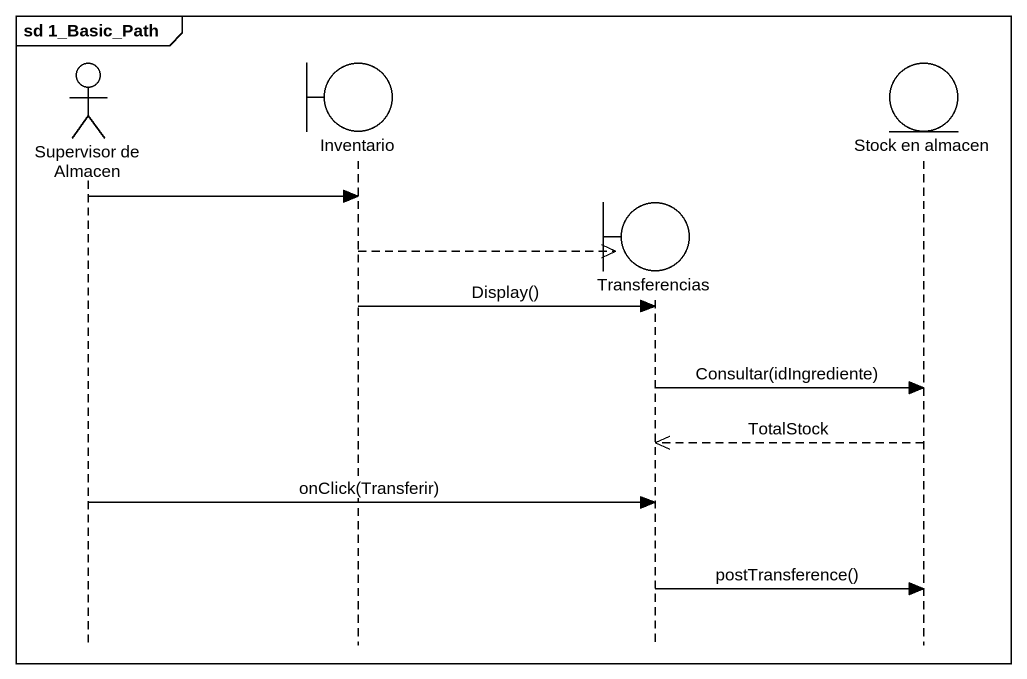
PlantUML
@startuml
mainframe sd 1_Basic_Path
hide footbox
actor "Supervisor de Almacen" as Supervisor_de_Almacen
boundary Inventario
boundary Transferencias
entity "Stock en almacen" as Stock_en_almacen

Supervisor_de_Almacen -> Inventario
Inventario -->> Transferencias **
Inventario -> Transferencias : Display()
Transferencias -> Stock_en_almacen : Consultar(idIngrediente)
Stock_en_almacen -->> Transferencias : TotalStock
Supervisor_de_Almacen -> Transferencias : onClick(Transferir)
Transferencias -> Stock_en_almacen : postTransference()
@enduml
